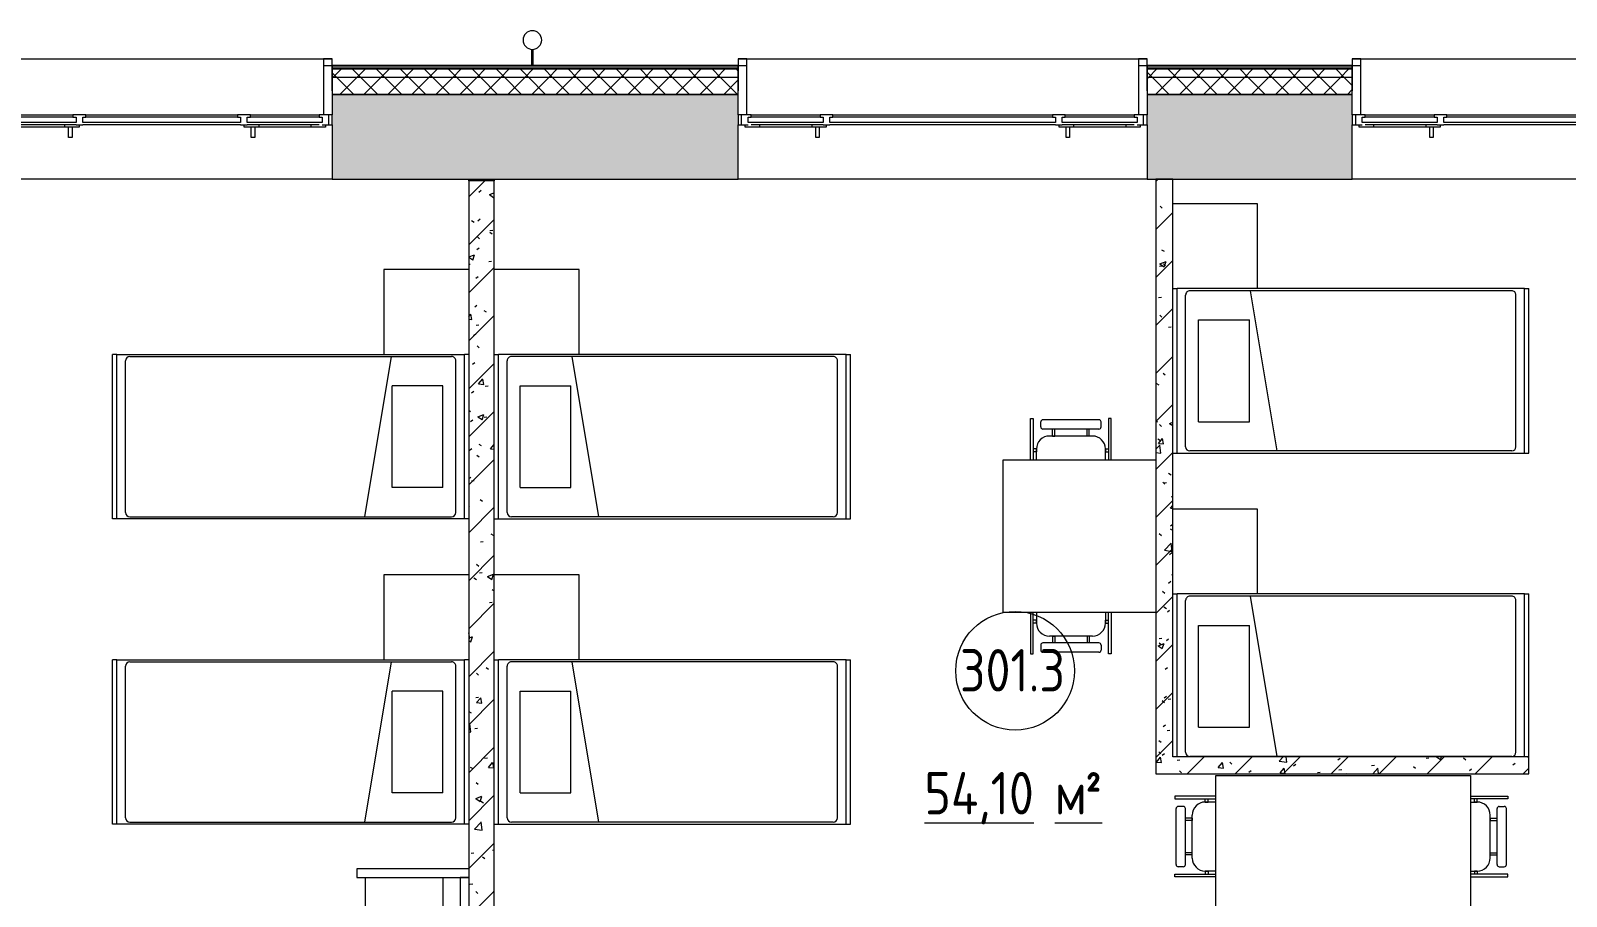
# Model space of a CAD drawing. Header units: millimetres. Extents: x -515342 to 330399, y -224905 to 507333.
# Drawn here: x -338022 to -328969, y 269448 to 274550 of the extents above; entities that cross this region are included whole.
import ezdxf

# ---------------------------------------------------------------- set-up
doc = ezdxf.new("R2010")
doc.units = ezdxf.units.MM
doc.layers.get('0').update_dxf_attribs({"lineweight": 0})
for name, color, linetype, lineweight in [('_ Окна', 7, 'Continuous', 0), ('Витраж', 7, 'Continuous', 0), ('Марки помещений', 7, 'Continuous', 0), ('Мебель', 7, 'Continuous', 0), ('Обобщенные модели', 7, 'Continuous', 0), ('Окна', 7, 'Continuous', 0), ('Перекрытие', 7, 'Continuous', 0), ('Стены внутренние', 7, 'Continuous', 0), ('Стены наружные', 7, 'Continuous', 0), ('Стены несущие', 7, 'Continuous', 0), ('Стены отделка', 7, 'Continuous', 0), ('Стены перегородки', 7, 'Continuous', 0), ('Стены штриховка', 7, 'Continuous', 0)]:
    doc.layers.add(name, color=color, linetype=linetype, lineweight=lineweight)
doc.styles.add('GOST Common_1', font='', dxfattribs={"width": 0.9, "height": 250})
doc.styles.add('GOST Common_2', font='', dxfattribs={"width": 0.9, "height": 250})
doc.styles.get('GOST Common_1').set_extended_font_data('GOST Common')
doc.styles.get('GOST Common_2').set_extended_font_data('GOST Common')
pattern_1 = [(45, (0, 0), (-70.71068, 70.71068), []), (135, (0, 0), (-70.71068, -70.71068), [])]
pattern_2 = [(45, (-375064.64, 258270.41), (-141.42136, 141.42136), [])]
pattern_3 = [(50, (-375064.64, 258270.4), (364.368, -31.8783), [38.1, -419.1]), (355, (-375064.64, 258270.4), (-70.4859, 382.1133), [30.48, -335.28]), (100.451, (-375034.27, 258267.76), (293.885, 350.2334), [32.38, -356.18]), (46.184, (-375064.64, 258372), (542.1585, -84.086), [57.15, -628.65]), (96.636, (-375019.46, 258365), (474.805, 494.8554), [48.57, -534.27]), (351.184, (-375064.64, 258372), (474.81, 494.85), [45.72, -502.92]), (21, (-375013.84, 258346.6), (303.2285, -204.5305), [38.1, -419.1]), (326, (-375013.84, 258346.6), (123.604, 368.376), [30.48, -335.28]), (71.451, (-374988.57, 258329.57), (426.834, 163.8427), [32.38, -356.18]), (37.5, (-375064.64, 258270.41), (6.17665, 169.11015), [16.764, -314.452, 16.764, -323.596, -336.55]), (37.5, (-375064.64, 258270.41), (6.17665, 169.11015), [-671.576, 16.764, -319.786]), (7.5, (-375064.64, 258270.41), (133.6389, 200.3615), [16.764, -177.292, 16.764, -306.832, -128.27]), (7.5, (-375064.64, 258270.41), (133.6389, 200.3615), [-517.652, 16.764, -111.506]), (327.5, (-375177.92, 258270.41), (271.1818, -11.45836), [16.764, -110.236, 16.764, -379.476, -525.78]), (327.5, (-375177.92, 258270.41), (271.1818, -11.45836), [-523.24, 16.764, -509.016]), (317.5, (-375228.72, 258270.41), (296.2585, 50.8528), [16.764, -148.336, 16.764, -246.38, -373.38]), (317.5, (-375228.72, 258270.41), (296.2585, 50.8528), [-428.244, 16.764, -356.616])]

# ---------------------------------------------------------------- blocks, each defined once
blk = doc.blocks.new('Окно_ПВХ_3Створки_1Фрамуга-верх - АР_Окно_ОП_1820_h_х2370_3ст2фр-в-9695517-О_АР_П_3__6_750_План 3 этажа')
at = {"layer": '_ Окна'}
for p, q in [((-1129, 130), (-1205, 130)), ((-1205, 130), (-1205, 70)), ((-1185, 70), (-1185, 130)), ((-1147, 84), (-1147, 116)), ((-1147, 116), (-1129, 116)), ((-1129, 116), (-1129, 130)), ((-723, 116), (-1129, 116)), ((-647, 130), (-723, 130)), ((-723, 130), (-723, 116)), ((-723, 116), (-705, 116)), ((-705, 116), (-705, 84)), ((-665, 84), (-665, 116)), ((-665, 116), (-647, 116)), ((-647, 116), (-647, 130)), ((647, 116), (-647, 116)), ((723, 130), (647, 130)), ((647, 130), (647, 116)), ((647, 116), (665, 116)), ((665, 116), (665, 84)), ((705, 84), (705, 116)), ((705, 116), (723, 116)), ((723, 116), (723, 130)), ((1129, 116), (723, 116)), ((1129, 130), (1129, 116)), ((1205, 130), (1129, 130)), ((1129, 116), (1147, 116)), ((1147, 116), (1147, 84)), ((1185, 70), (1185, 130)), ((1205, 70), (1205, 130)), ((-1205, 70), (-1147, 70)), ((-1165, 56), (-1165, 70)), ((-1080, 56), (-1165, 56)), ((-705, 84), (-1147, 84)), ((-1080, 70), (-1080, 56)), ((-772, 70), (-772, 56)), ((-687, 56), (-772, 56)), ((-705, 70), (-665, 70)), ((-687, 70), (-687, 56)), ((665, 84), (-665, 84)), ((665, 70), (705, 70)), ((687, 56), (687, 70)), ((772, 56), (687, 56)), ((1147, 84), (705, 84)), ((772, 70), (772, 56)), ((1080, 70), (1080, 56)), ((1165, 56), (1080, 56)), ((1147, 70), (1205, 70)), ((1165, 70), (1165, 56))]:
    blk.add_line(p, q, dxfattribs=at)
at = {"layer": 'Окна'}
for p, q in [((-1129, 130), (-723, 130)), ((-647, 130), (647, 130)), ((723, 130), (1129, 130)), ((-705, 70), (-1129, 70)), ((-772, 56), (-1080, 56)), ((-748.5, -4), (-748.5, 56)), ((-728.5, 56), (-728.5, -4)), ((665, 70), (-665, 70)), ((1129, 70), (705, 70)), ((728.5, -4), (728.5, 56)), ((748.5, 56), (748.5, -4)), ((1080, 56), (772, 56)), ((-728.5, -4), (-748.5, -4)), ((748.5, -4), (728.5, -4))]:
    blk.add_line(p, q, dxfattribs=at)
blk = doc.blocks.new('Окно_ПВХ_3Створки_1Фрамуга-верх - АР_Окно_ОП_1820_h_х1970_3ст2фр-в-9696728-О_АР_П_3__6_750_План 3 этажа')
at = {"layer": '_ Окна'}
for p, q in [((-929, 130), (-1005, 130)), ((-1005, 130), (-1005, 70)), ((-985, 70), (-985, 130)), ((-947, 84), (-947, 116)), ((-947, 116), (-929, 116)), ((-929, 116), (-929, 130)), ((-523, 116), (-929, 116)), ((-447, 130), (-523, 130)), ((-523, 130), (-523, 116)), ((-523, 116), (-505, 116)), ((-505, 116), (-505, 84)), ((-465, 84), (-465, 116)), ((-465, 116), (-447, 116)), ((-447, 116), (-447, 130)), ((447, 116), (-447, 116)), ((523, 130), (447, 130)), ((447, 130), (447, 116)), ((447, 116), (465, 116)), ((465, 116), (465, 84)), ((505, 84), (505, 116)), ((505, 116), (523, 116)), ((523, 116), (523, 130)), ((929, 116), (523, 116)), ((929, 130), (929, 116)), ((1005, 130), (929, 130)), ((929, 116), (947, 116)), ((947, 116), (947, 84)), ((985, 70), (985, 130)), ((1005, 70), (1005, 130)), ((-1005, 70), (-947, 70)), ((-965, 56), (-965, 70)), ((-880, 56), (-965, 56)), ((-505, 84), (-947, 84)), ((-880, 70), (-880, 56)), ((-572, 70), (-572, 56)), ((-487, 56), (-572, 56)), ((-505, 70), (-465, 70)), ((-487, 70), (-487, 56)), ((465, 84), (-465, 84)), ((465, 70), (505, 70)), ((487, 56), (487, 70)), ((572, 56), (487, 56)), ((947, 84), (505, 84)), ((572, 70), (572, 56)), ((880, 70), (880, 56)), ((965, 56), (880, 56)), ((947, 70), (1005, 70)), ((965, 70), (965, 56))]:
    blk.add_line(p, q, dxfattribs=at)
at = {"layer": 'Окна'}
for p, q in [((-929, 130), (-523, 130)), ((-447, 130), (447, 130)), ((523, 130), (929, 130)), ((-505, 70), (-929, 70)), ((-572, 56), (-880, 56)), ((-548.5, -4), (-548.5, 56)), ((-528.5, 56), (-528.5, -4)), ((465, 70), (-465, 70)), ((929, 70), (505, 70)), ((528.5, -4), (528.5, 56)), ((548.5, 56), (548.5, -4)), ((880, 56), (572, 56)), ((-528.5, -4), (-548.5, -4)), ((548.5, -4), (528.5, -4))]:
    blk.add_line(p, q, dxfattribs=at)
blk = doc.blocks.new('Прямоугольный импост - АР_Откос_Металлический_50х330 Белый Левый-9898761-О_АР_П_3__6_750_План 3 этажа')
at = {"layer": 'Витраж'}
blk.add_line((4449.2, 16115), (6359.2, 16115), dxfattribs=at)
blk = doc.blocks.new('Прямоугольный импост - АР_Откос_Металлический_50х330 Белый Левый-V24-О_АР_П_3__6_750_План 3 этажа')
at = {"layer": 'Витраж', "lineweight": 18}
for p, q in [((0, 40), (-50, 40)), ((-50, 40), (-50, -290)), ((-49, -290), (-49, 39)), ((-49, 39), (-1, 39)), ((-1, 39), (-1, -150)), ((0, -150), (0, 40)), ((-1, -150), (0, -150))]:
    blk.add_line(p, q, dxfattribs=at)
blk = doc.blocks.new('Прямоугольный импост - АР_Откос_Металлический_50х330 Белый Левый-9898762-О_АР_П_3__6_750_План 3 этажа')
at = {"layer": 'Витраж'}
blk.add_line((41263.8, 16115), (43573.8, 16115), dxfattribs=at)
blk = doc.blocks.new('Прямоугольный импост - АР_Откос_Металлический_50х330 Белый Правый-V23-О_АР_П_3__6_750_План 3 этажа')
at = {"layer": 'Витраж', "lineweight": 18}
for p, q in [((-50, -290), (-50, 40)), ((-50, 40), (0, 40)), ((-1, 39), (-49, 39)), ((-49, 39), (-49, -290)), ((-1, -150), (-1, 39)), ((0, 40), (0, -150)), ((0, -150), (-1, -150))]:
    blk.add_line(p, q, dxfattribs=at)
blk = doc.blocks.new('Прямоугольный импост - АР_Откос_Металлический_50х330 Коричневый Левый-9899775-О_АР_П_3__6_750_План 3 этажа')
at = {"layer": 'Витраж'}
blk.add_line((44883.8, 16115), (47193.8, 16115), dxfattribs=at)
blk = doc.blocks.new('Прямоугольный импост - АР_Откос_Металлический_50х330 Коричневый Правый-9899919-О_АР_П_3__6_750_План 3 этажа')
at = {"layer": 'Витраж', "lineweight": 18}
for p, q in [((-50, -290), (-50, 40)), ((-50, 40), (0, 40)), ((-1, 39), (-49, 39)), ((-49, 39), (-49, -290)), ((-1, -150), (-1, 39)), ((0, 40), (0, -150)), ((0, -150), (-1, -150))]:
    blk.add_line(p, q, dxfattribs=at)
blk = doc.blocks.new('Влж_Водосточная труба_Хомут - Хомут-9753428-О_АР_П_3__6_750_План 3 этажа')
at = {"layer": 'Обобщенные модели'}
for p, q in [((61040, 2304.9), (61040, 2209.7)), ((61040, 2304.9), (61050, 2304.9)), ((61050, 2209.7), (61050, 2304.9))]:
    blk.add_line(p, q, dxfattribs=at)
for start, end in [(0, 180), (180, 360)]:
    blk.add_arc((61045, 2154.9), 55, start, end, dxfattribs=at)
blk.add_open_spline([(61050, 2209.7), (61050, 2209.7), (61049.9, 2209.7), (61049.7, 2209.7), (61049.3, 2209.8), (61048.9, 2209.8), (61048.2, 2209.8), (61047.5, 2209.9), (61046.7, 2209.9), (61045.8, 2209.9), (61045, 2209.9), (61044.2, 2209.9), (61043.5, 2209.9), (61042.7, 2209.9), (61041.8, 2209.8), (61041, 2209.8), (61040.2, 2209.7), (61040, 2209.7), (61040, 2209.7)], degree=3, knots=[0, 0, 0, 0, 0.055556, 0.111111, 0.166667, 0.222222, 0.277778, 0.333333, 0.388889, 0.444444, 0.513889, 0.548611, 0.583333, 0.652778, 0.722222, 0.791667, 0.861111, 1, 1, 1, 1], dxfattribs=at)
blk = doc.blocks.new('СД_Люблино_Фасады_rvt-1-О_АР_П_3__6_750_План 3 этажа')
at = {"layer": 'Стены внутренние'}
h = blk.add_hatch(dxfattribs=at)
h.set_pattern_fill('FP_1', color=256, style=0, pattern_type=2)
h.set_pattern_definition([(45, (0, 0), (-224.5064, 224.5064), []), (45, (224.5, 0), (-224.5064, 224.5064), [396.875, -79.375, 3.353, -76.022])])
h.paths.add_polyline_path([(101935, 15405), (101935, 15905), (97278.9, 15905), (97278.9, 15405), (101724.8, 15405)])
h.paths.add_polyline_path([(95268.9, 15405), (95268.9, 15905), (93672.7, 15905), (93672.7, 15405), (95083.1, 15405)])
h.paths.add_polyline_path([(91662.7, 15405), (91662.7, 15905), (90062.5, 15905), (90062.5, 15405), (91506.8, 15405)])
h.paths.add_polyline_path([(88052.5, 15405), (88052.5, 15905), (86472.6, 15905), (86472.6, 15405), (87930.5, 15405)])
h.paths.add_polyline_path([(84354.2, 15405), (84462.6, 15405), (84462.6, 15905), (82935.3, 15905), (82935.3, 15405), (83332.4, 15405)])
h.paths.add_polyline_path([(80925.3, 15405), (80925.3, 15905), (79340.3, 15905), (79340.3, 15405), (80777.9, 15405)])
h.paths.add_polyline_path([(77330.3, 15405), (77330.3, 15905), (75739.7, 15905), (75739.7, 15405), (77201.6, 15405)])
h.paths.add_polyline_path([(73625.3, 15405), (73729.7, 15405), (73729.7, 15905), (72144.8, 15905), (72144.8, 15405), (73114.5, 15405)])
h.paths.add_polyline_path([(70049.1, 15405), (70134.8, 15405), (70134.8, 15905), (68493.6, 15905), (68493.6, 15405), (69027.3, 15405)])
h.paths.add_polyline_path([(66472.8, 15405), (66483.6, 15405), (66483.6, 15905), (64878.6, 15905), (64878.6, 15405), (65961.9, 15405)])
h.paths.add_polyline_path([(62868.6, 15405), (62868.6, 15905), (60500.1, 15905), (60500.1, 15405), (62465.1, 15405)])
h.paths.add_polyline_path([(58090.1, 15405), (58090.1, 15905), (56894.2, 15905), (56894.2, 15405), (57787.5, 15405)])
h.paths.add_polyline_path([(54484.2, 15405), (54484.2, 15905), (51825.9, 15905), (51825.9, 15405), (54211.2, 15405)])
h.paths.add_polyline_path([(49815.9, 15405), (49815.9, 15905), (47243.8, 15905), (47243.8, 15405), (49613.1, 15405)])
h.paths.add_polyline_path([(44833.8, 15405), (44833.8, 15905), (43623.8, 15905), (43623.8, 15405), (44504.1, 15405)])
h.paths.add_polyline_path([(41213.8, 15405), (41213.8, 15905), (38819.5, 15905), (38819.5, 15405), (40927.8, 15405)])
h.paths.add_polyline_path([(36809.5, 15405), (36809.5, 15905), (35219.5, 15905), (35219.5, 15405), (36329.8, 15405)])
h.paths.add_polyline_path([(33209.5, 15405), (33209.5, 15905), (31619.5, 15905), (31619.5, 15405), (32806, 15405)])
h.paths.add_polyline_path([(29609.5, 15405), (29609.5, 15905), (28023.1, 15905), (28023.1, 15405), (29177.2, 15405)])
h.paths.add_polyline_path([(26013.1, 15405), (26013.1, 15905), (24425.8, 15905), (24425.8, 15405), (25600.9, 15405)])
h.paths.add_polyline_path([(22415.8, 15405), (22415.8, 15905), (20810.9, 15905), (20810.9, 15405), (22280.1, 15405)])
h.paths.add_polyline_path([(18800.9, 15405), (18800.9, 15905), (17210.3, 15905), (17210.3, 15405), (18448.3, 15405)])
h.paths.add_polyline_path([(15200.3, 15405), (15200.3, 15905), (13615.3, 15905), (13615.3, 15405), (14872, 15405)])
h.paths.add_polyline_path([(11605.3, 15405), (11605.3, 15905), (10024.1, 15905), (10024.1, 15405), (11295.7, 15405)])
h.paths.add_polyline_path([(8014.1, 15405), (8014.1, 15905), (6409.2, 15905), (6409.2, 15405), (7719.5, 15405)])
h.paths.add_polyline_path([(4399.2, 15405), (4399.2, 15905), (-305, 15905), (-305, 15405), (4143.2, 15405)])
at = {"layer": 'Стены наружные'}
h = blk.add_hatch(dxfattribs=at)
h.set_pattern_fill('FP_5', color=256, style=0, pattern_type=2)
h.set_pattern_definition(pattern_1)
h.paths.add_polyline_path([(102035, 16005), (102085, 16005), (102085, 16055), (97278.9, 16055), (97278.9, 16005), (101724.8, 16005)])
h.paths.add_polyline_path([(95268.9, 16005), (95268.9, 16055), (93672.7, 16055), (93672.7, 16005)])
h.paths.add_polyline_path([(91662.7, 16005), (91662.7, 16055), (90062.5, 16055), (90062.5, 16005), (91506.8, 16005)])
h.paths.add_polyline_path([(88052.5, 16005), (88052.5, 16055), (86472.6, 16055), (86472.6, 16005), (87419.6, 16005)])
h.paths.add_polyline_path([(84354.2, 16005), (84462.6, 16005), (84462.6, 16055), (82935.3, 16055), (82935.3, 16005), (83843.3, 16005)])
h.paths.add_polyline_path([(80925.3, 16005), (80925.3, 16055), (79340.3, 16055), (79340.3, 16005)])
h.paths.add_polyline_path([(77330.3, 16005), (77330.3, 16055), (75739.7, 16055), (75739.7, 16005)])
h.paths.add_polyline_path([(73729.7, 16005), (73729.7, 16055), (72144.8, 16055), (72144.8, 16005)])
h.paths.add_polyline_path([(70134.8, 16005), (70134.8, 16055), (68493.6, 16055), (68493.6, 16005)])
h.paths.add_polyline_path([(66483.6, 16005), (66483.6, 16055), (64878.6, 16055), (64878.6, 16005), (64940.1, 16005)])
h.paths.add_polyline_path([(62868.6, 16005), (62868.6, 16055), (60500.1, 16055), (60500.1, 16005), (61874.7, 16005)])
h.paths.add_polyline_path([(58090.1, 16005), (58090.1, 16055), (56894.2, 16055), (56894.2, 16005)])
h.paths.add_polyline_path([(54484.2, 16005), (54484.2, 16055), (51825.9, 16055), (51825.9, 16005)])
h.paths.add_polyline_path([(49815.9, 16005), (49815.9, 16055), (47243.8, 16055), (47243.8, 16005)])
h.paths.add_polyline_path([(43623.8, 16005), (44833.8, 16005), (44833.8, 16055), (43623.8, 16055)])
h.paths.add_polyline_path([(41213.8, 16005), (41213.8, 16055), (38819.5, 16055), (38819.5, 16005), (40417, 16005)])
h.paths.add_polyline_path([(36809.5, 16005), (36809.5, 16055), (35219.5, 16055), (35219.5, 16005)])
h.paths.add_polyline_path([(33209.5, 16005), (33209.5, 16055), (31619.5, 16055), (31619.5, 16005)])
h.paths.add_polyline_path([(29609.5, 16005), (29609.5, 16055), (28023.1, 16055), (28023.1, 16005)])
h.paths.add_polyline_path([(26013.1, 16005), (26013.1, 16055), (24425.8, 16055), (24425.8, 16005)])
h.paths.add_polyline_path([(22415.8, 16005), (22415.8, 16055), (20810.9, 16055), (20810.9, 16005), (22024.6, 16005)])
h.paths.add_polyline_path([(18800.9, 16005), (18800.9, 16055), (17210.3, 16055), (17210.3, 16005), (18448.3, 16005)])
h.paths.add_polyline_path([(15200.3, 16005), (15200.3, 16055), (13615.3, 16055), (13615.3, 16005), (13850.2, 16005)])
h.paths.add_polyline_path([(11605.3, 16005), (11605.3, 16055), (10024.1, 16055), (10024.1, 16005)])
h.paths.add_polyline_path([(8014.1, 16005), (8014.1, 16055), (6409.2, 16055), (6409.2, 16005), (7719.5, 16005)])
h.paths.add_polyline_path([(4399.2, 16005), (4399.2, 16055), (-405, 16055), (-405, 16005), (1588.7, 16005)])
h = blk.add_hatch(dxfattribs=at)
h.set_pattern_fill('FP_5', color=256, style=0, pattern_type=2)
h.set_pattern_definition(pattern_1)
h.paths.add_polyline_path([(101935, 15905), (102035, 15905), (102035, 16005), (97278.9, 16005), (97278.9, 15905), (101724.8, 15905)])
h.paths.add_polyline_path([(95083.1, 15905), (95268.9, 15905), (95268.9, 16005), (93672.7, 16005), (93672.7, 15905), (94572.2, 15905)])
h.paths.add_polyline_path([(91662.7, 15905), (91662.7, 16005), (90062.5, 16005), (90062.5, 15905), (91506.8, 15905)])
h.paths.add_polyline_path([(87930.5, 15905), (88052.5, 15905), (88052.5, 16005), (86472.6, 16005), (86472.6, 15905), (87419.6, 15905)])
h.paths.add_polyline_path([(84462.6, 15905), (84462.6, 16005), (82935.3, 16005), (82935.3, 15905), (84354.2, 15905)])
h.paths.add_polyline_path([(80925.3, 15905), (80925.3, 16005), (79340.3, 16005), (79340.3, 15905), (80777.9, 15905)])
h.paths.add_polyline_path([(77201.6, 15905), (77330.3, 15905), (77330.3, 16005), (75739.7, 16005), (75739.7, 15905), (76179.8, 15905)])
h.paths.add_polyline_path([(73729.7, 15905), (73729.7, 16005), (72144.8, 16005), (72144.8, 15905), (73625.3, 15905)])
h.paths.add_polyline_path([(70049.1, 15905), (70134.8, 15905), (70134.8, 16005), (68493.6, 16005), (68493.6, 15905), (69027.3, 15905)])
h.paths.add_polyline_path([(66472.8, 15905), (66483.6, 15905), (66483.6, 16005), (64878.6, 16005), (64878.6, 15905), (65961.9, 15905)])
h.paths.add_polyline_path([(62868.6, 15905), (62868.6, 16005), (60500.1, 16005), (60500.1, 15905), (61874.7, 15905)])
h.paths.add_polyline_path([(58090.1, 15905), (58090.1, 16005), (56894.2, 16005), (56894.2, 15905), (58042.9, 15905)])
h.paths.add_polyline_path([(54484.2, 15905), (54484.2, 16005), (51825.9, 16005), (51825.9, 15905), (54211.2, 15905)])
h.paths.add_polyline_path([(49815.9, 15905), (49815.9, 16005), (47243.8, 16005), (47243.8, 15905), (49613.1, 15905)])
h.paths.add_polyline_path([(44833.8, 15905), (44833.8, 16005), (43623.8, 16005), (43623.8, 15905), (44504.1, 15905)])
h.paths.add_polyline_path([(41213.8, 15905), (41213.8, 16005), (38819.5, 16005), (38819.5, 15905), (40927.8, 15905)])
h.paths.add_polyline_path([(36809.5, 15905), (36809.5, 16005), (35219.5, 16005), (35219.5, 15905), (36329.8, 15905)])
h.paths.add_polyline_path([(33209.5, 15905), (33209.5, 16005), (31619.5, 16005), (31619.5, 15905), (32242.6, 15905)])
h.paths.add_polyline_path([(29609.5, 15905), (29609.5, 16005), (28023.1, 16005), (28023.1, 15905), (29177.2, 15905)])
h.paths.add_polyline_path([(26013.1, 15905), (26013.1, 16005), (24425.8, 16005), (24425.8, 15905), (25600.9, 15905)])
h.paths.add_polyline_path([(22415.8, 15905), (22415.8, 16005), (20810.9, 16005), (20810.9, 15905), (22024.6, 15905)])
h.paths.add_polyline_path([(18703.8, 15905), (18800.9, 15905), (18800.9, 16005), (17210.3, 16005), (17210.3, 15905), (18448.3, 15905)])
h.paths.add_polyline_path([(15127.5, 15905), (15200.3, 15905), (15200.3, 16005), (13615.3, 16005), (13615.3, 15905), (14872, 15905)])
h.paths.add_polyline_path([(11605.3, 15905), (11605.3, 16005), (10024.1, 16005), (10024.1, 15905), (11551.2, 15905)])
h.paths.add_polyline_path([(8014.1, 15905), (8014.1, 16005), (6409.2, 16005), (6409.2, 15905), (7719.5, 15905)])
h.paths.add_polyline_path([(4399.2, 15905), (4399.2, 16005), (-305, 16005), (-305, 15905), (4143.2, 15905)])
at = {"layer": 'Стены внутренние'}
for p, q in [((38770.3, 16075), (38818.7, 16075)), ((41214.6, 16075), (41262.9, 16075)), ((43574.7, 16075), (43623, 16075)), ((44834.6, 16075), (44882.9, 16075)), ((38819.5, 15405), (36809.5, 15405)), ((43623.8, 15405), (41213.8, 15405)), ((47243.8, 15405), (44833.8, 15405))]:
    blk.add_line(p, q, dxfattribs=at)
at = {"layer": 'Стены несущие'}
for p, q in [((38819.5, 15905), (38819.5, 15785)), ((41213.8, 15905), (38819.5, 15905)), ((38819.5, 15905), (41213.8, 15905)), ((41213.8, 15785), (41213.8, 15905)), ((43623.8, 15905), (43623.8, 15785)), ((44833.8, 15905), (43623.8, 15905)), ((43623.8, 15905), (44833.8, 15905)), ((44833.8, 15785), (44833.8, 15905)), ((38819.5, 15725), (38819.5, 15405)), ((41213.8, 15405), (41213.8, 15725)), ((43623.8, 15725), (43623.8, 15405)), ((44833.8, 15405), (44833.8, 15725)), ((38819.5, 15405), (41213.8, 15405)), ((43623.8, 15405), (44833.8, 15405))]:
    blk.add_line(p, q, dxfattribs=at)
at = {"layer": 'Стены отделка', "lineweight": 9}
for p, q in [((39995.2, 16075), (38819.5, 16075)), ((38819.5, 16075), (38819.5, 16065)), ((38819.5, 16065), (38819.5, 16055)), ((38819.5, 16055), (38819.5, 16005)), ((41213.8, 16075), (40004.8, 16075)), ((41213.8, 16065), (41213.8, 16075)), ((41213.8, 16055), (41213.8, 16065)), ((41213.8, 16005), (41213.8, 16055)), ((44833.8, 16075), (43623.8, 16075)), ((43623.8, 16075), (43623.8, 16065)), ((43623.8, 16065), (43623.8, 16055)), ((43623.8, 16055), (43623.8, 16005)), ((44833.8, 16065), (44833.8, 16075)), ((44833.8, 16055), (44833.8, 16065)), ((44833.8, 16005), (44833.8, 16055)), ((38819.5, 16005), (38819.5, 15905)), ((41213.8, 15905), (41213.8, 16005)), ((43623.8, 16005), (43623.8, 15905)), ((44833.8, 15905), (44833.8, 16005))]:
    blk.add_line(p, q, dxfattribs=at)
at = {"layer": 'Стены штриховка'}
for p, q in [((41213.8, 16065), (38819.5, 16065)), ((41213.8, 16055), (38819.5, 16055)), ((38819.5, 16055), (41213.8, 16055)), ((44833.8, 16065), (43623.8, 16065)), ((44833.8, 16055), (43623.8, 16055)), ((43623.8, 16055), (44833.8, 16055)), ((41213.8, 16005), (38819.5, 16005)), ((44833.8, 16005), (43623.8, 16005))]:
    blk.add_line(p, q, dxfattribs=at)
at = {"layer": 'Витраж', "lineweight": 9}
for name, p in [('Прямоугольный импост - АР_Откос_Металлический_50х330 Белый Левый-9898761-О_АР_П_3__6_750_План 3 этажа', (32410.3, 0)), ('Прямоугольный импост - АР_Откос_Металлический_50х330 Белый Левый-V24-О_АР_П_3__6_750_План 3 этажа', (38819.5, 16075)), ('Прямоугольный импост - АР_Откос_Металлический_50х330 Белый Левый-9898762-О_АР_П_3__6_750_План 3 этажа', (0, 0)), ('Прямоугольный импост - АР_Откос_Металлический_50х330 Белый Левый-V24-О_АР_П_3__6_750_План 3 этажа', (43623.8, 16075)), ('Прямоугольный импост - АР_Откос_Металлический_50х330 Коричневый Левый-9899775-О_АР_П_3__6_750_План 3 этажа', (0, 0))]:
    blk.add_blockref(name, p, dxfattribs=at)
at = {"layer": 'Витраж', "lineweight": 9, "extrusion": (0, 0, -1)}
for name, p in [('Прямоугольный импост - АР_Откос_Металлический_50х330 Белый Правый-V23-О_АР_П_3__6_750_План 3 этажа', (-41213.8, 16075)), ('Прямоугольный импост - АР_Откос_Металлический_50х330 Коричневый Правый-9899919-О_АР_П_3__6_750_План 3 этажа', (-44833.8, 16075))]:
    blk.add_blockref(name, p, dxfattribs=at)
at = {"layer": 'Обобщенные модели', "lineweight": 9, "rotation": 180}
blk.add_blockref('Влж_Водосточная труба_Хомут - Хомут-9753428-О_АР_П_3__6_750_План 3 этажа', (101045, 18379.9), dxfattribs=at)
at = {"layer": 'Окна', "lineweight": 9}
for name, p in [('Окно_ПВХ_3Створки_1Фрамуга-верх - АР_Окно_ОП_1820_h_х1970_3ст2фр-в-9696728-О_АР_П_3__6_750_План 3 этажа', (37814.5, 15655)), ('Окно_ПВХ_3Створки_1Фрамуга-верх - АР_Окно_ОП_1820_h_х2370_3ст2фр-в-9695517-О_АР_П_3__6_750_План 3 этажа', (42418.8, 15655)), ('Окно_ПВХ_3Створки_1Фрамуга-верх - АР_Окно_ОП_1820_h_х2370_3ст2фр-в-9695517-О_АР_П_3__6_750_План 3 этажа', (46038.8, 15655))]:
    blk.add_blockref(name, p, dxfattribs=at)
blk = doc.blocks.new('Кровать-Больница - 0970 x 2100 мм-V46-О_АР_П_3__6_750_План 3 этажа')
at = {"layer": 'Мебель'}
for p, q in [((-76.5, 1441), (893.5, 1441)), ((-76.5, 1415.6), (-76.5, 1441)), ((-76.5, -633.6), (-76.5, 1415.6)), ((-76.5, 1415.6), (893.5, 1415.6)), ((-38.4, 1364.8), (855.4, 1364.8)), ((893.5, 1415.6), (893.5, 1441)), ((893.5, 1415.6), (893.5, -633.6)), ((-63.8, 1339.4), (-63.8, -557.4)), ((880.8, 1339.4), (880.8, -557.4)), ((880.8, -201.8), (-63.8, -45.1)), ((108.5, -206.6), (708.5, -206.6)), ((108.5, -506.6), (108.5, -206.6)), ((708.5, -506.6), (708.5, -206.6)), ((108.5, -506.6), (708.5, -506.6)), ((-76.5, -633.6), (893.5, -633.6)), ((-76.5, -659), (-76.5, -633.6)), ((-38.4, -582.8), (855.4, -582.8)), ((893.5, -659), (893.5, -633.6))]:
    blk.add_line(p, q, dxfattribs=at)
for centre, start, end in [((-38.4, 1339.4), 90, 180), ((855.4, 1339.4), 0, 90), ((-38.4, -557.4), 180, 270), ((855.4, -557.4), 270, 0)]:
    blk.add_arc(centre, 25.4, start, end, dxfattribs=at)
blk = doc.blocks.new('Прикроватная тумба - Прикроватная тумба-V47-О_АР_П_3__6_750_План 3 этажа')
at = {"layer": 'Мебель'}
for p, q in [((500, 500), (0, 500)), ((0, 500), (0, 0))]:
    blk.add_line(p, q, dxfattribs=at)
blk = doc.blocks.new('Диван - 1600 мм-V65-О_АР_П_3__6_750_План 3 этажа')
at = {"layer": 'Мебель'}
for p, q in [((-729.6, 184), (-729.6, -476.4)), ((-678.8, 184), (-729.6, 184)), ((-678.8, -476.4), (-678.8, 184)), ((819.6, 184), (819.6, -476.4)), ((870.4, 184), (819.6, 184)), ((870.4, -476.4), (870.4, 184)), ((-678.8, 132), (819.6, 132)), ((819.6, -324), (-678.8, -324)), ((819.6, -425.6), (-678.8, -425.6)), ((-678.8, -425.6), (-678.8, -476.4)), ((819.6, -476.4), (819.6, -425.6))]:
    blk.add_line(p, q, dxfattribs=at)
blk = doc.blocks.new('Кровать-Больница - 0970 x 2100 мм-V62-О_АР_П_3__6_750_План 3 этажа')
at = {"layer": 'Мебель'}
for p, q in [((-76.5, 659), (-76.5, 633.6)), ((893.5, 659), (893.5, 633.6)), ((-76.5, 633.6), (-76.5, -1415.6)), ((-76.5, 633.6), (893.5, 633.6)), ((-63.8, -1339.4), (-63.8, 557.4)), ((-38.4, 582.8), (855.4, 582.8)), ((880.8, -1339.4), (880.8, 557.4)), ((893.5, -1415.6), (893.5, 633.6)), ((108.5, 506.6), (108.5, 206.6)), ((108.5, 506.6), (708.5, 506.6)), ((708.5, 506.6), (708.5, 206.6)), ((880.8, 201.8), (-63.8, 45.1)), ((108.5, 206.6), (708.5, 206.6)), ((-76.5, -1415.6), (-76.5, -1441)), ((-76.5, -1415.6), (893.5, -1415.6)), ((-76.5, -1441), (893.5, -1441)), ((-38.4, -1364.8), (855.4, -1364.8)), ((893.5, -1415.6), (893.5, -1441))]:
    blk.add_line(p, q, dxfattribs=at)
for centre, start, end in [((-38.4, 557.4), 90, 180), ((855.4, 557.4), 360, 90), ((-38.4, -1339.4), 180, 270), ((855.4, -1339.4), 270, 0)]:
    blk.add_arc(centre, 25.4, start, end, dxfattribs=at)
blk = doc.blocks.new('Прикроватная тумба - Прикроватная тумба-V63-О_АР_П_3__6_750_План 3 этажа')
at = {"layer": 'Мебель'}
for p, q in [((0, 0), (0, -500)), ((0, -500), (500, -500))]:
    blk.add_line(p, q, dxfattribs=at)
blk = doc.blocks.new('Стул-Штабель - Стул-Штабель-8767036-О_АР_П_3__6_750_План 3 этажа')
at = {"layer": 'Мебель'}
for p, q in [((-416.6, -108.9), (-416.6, 134.5)), ((-416.6, 134.5), (-401.3, 134.5)), ((-401.3, 134.5), (-401.3, -108.9)), ((-356.8, 84.1), (-356.8, 113.6)), ((-344.1, 126.3), (-13.9, 126.3)), ((-1.2, 84.1), (-1.2, 113.6)), ((43.2, 134.5), (43.2, -108.9)), ((58.6, 134.5), (43.2, 134.5)), ((58.6, -108.9), (58.6, 134.5)), ((-344.1, 71.4), (-13.9, 71.4)), ((-306, 30.8), (-52, 30.8)), ((-286.9, 30.8), (-286.9, 71.4)), ((-286.9, 30.8), (-274.2, 30.8)), ((-274.2, 30.8), (-274.2, 71.4)), ((-83.8, 30.8), (-83.8, 71.4)), ((-71.1, 30.8), (-83.8, 30.8)), ((-71.1, 30.8), (-71.1, 71.4)), ((-401.3, -45.4), (-401.3, -62.4)), ((-382.2, -45.4), (-401.3, -45.4)), ((-382.2, -62.4), (-401.3, -62.4)), ((-382.2, -45.4), (-382.2, -62.4)), ((-382.2, -108.9), (-382.2, -45.4)), ((24.2, -45.4), (24.2, -62.4)), ((24.2, -45.4), (43.2, -45.4)), ((24.2, -108.9), (24.2, -45.4)), ((24.2, -62.4), (43.2, -62.4)), ((43.2, -45.4), (43.2, -62.4))]:
    blk.add_line(p, q, dxfattribs=at)
for centre, radius, start, end in [((-344.1, 113.6), 12.7, 90, 180), ((-13.9, 113.6), 12.7, 360, 90), ((-306, -45.4), 76.2, 90, 180), ((-344.1, 84.1), 12.7, 180, 270), ((-52, -45.4), 76.2, 360, 90), ((-13.9, 84.1), 12.7, 270, 0)]:
    blk.add_arc(centre, radius, start, end, dxfattribs=at)
blk = doc.blocks.new('Стол-Прямоугольный - 1500х900 мм-V70-О_АР_П_3__6_750_План 3 этажа')
at = {"layer": 'Мебель'}
for p, q in [((-750, 450), (750, 450)), ((-750, -450), (-750, 450)), ((750, 450), (750, -450)), ((750, -450), (-750, -450))]:
    blk.add_line(p, q, dxfattribs=at)
blk = doc.blocks.new('Стул-Штабель - Стул-Штабель-V38-О_АР_П_3__6_750_План 3 этажа')
at = {"layer": 'Мебель'}
for p, q in [((-416.6, 85.9), (-416.6, -134.5)), ((-401.3, -134.5), (-401.3, 85.9)), ((-401.3, 45.4), (-401.3, 62.4)), ((-382.2, 62.4), (-401.3, 62.4)), ((-382.2, 45.4), (-401.3, 45.4)), ((-382.2, 85.9), (-382.2, 45.4)), ((-382.2, 45.4), (-382.2, 62.4)), ((24.2, 85.9), (24.2, 45.4)), ((24.2, 62.4), (43.2, 62.4)), ((24.2, 45.4), (24.2, 62.4)), ((24.2, 45.4), (43.2, 45.4)), ((43.2, -134.5), (43.2, 85.9)), ((43.2, 45.4), (43.2, 62.4)), ((58.6, 85.9), (58.6, -134.5)), ((-356.8, -84.1), (-356.8, -113.6)), ((-344.1, -71.4), (-13.9, -71.4)), ((-306, -30.8), (-52, -30.8)), ((-286.9, -30.8), (-286.9, -71.4)), ((-286.9, -30.8), (-274.2, -30.8)), ((-274.2, -30.8), (-274.2, -71.4)), ((-83.8, -30.8), (-83.8, -71.4)), ((-71.1, -30.8), (-83.8, -30.8)), ((-71.1, -30.8), (-71.1, -71.4)), ((-1.2, -84.1), (-1.2, -113.6)), ((-416.6, -134.5), (-401.3, -134.5)), ((-344.1, -126.3), (-13.9, -126.3)), ((58.6, -134.5), (43.2, -134.5))]:
    blk.add_line(p, q, dxfattribs=at)
for centre, radius, start, end in [((-306, 45.4), 76.2, 180, 270), ((-52, 45.4), 76.2, 270, 0), ((-344.1, -84.1), 12.7, 90, 180), ((-13.9, -84.1), 12.7, 360, 90), ((-344.1, -113.6), 12.7, 180, 270), ((-13.9, -113.6), 12.7, 270, 0)]:
    blk.add_arc(centre, radius, start, end, dxfattribs=at)
blk = doc.blocks.new('Кровать-Больница - 0970 x 2100 мм-V72-О_АР_П_3__6_750_План 3 этажа')
at = {"layer": 'Мебель'}
for p, q in [((893.5, 659), (893.5, 633.6)), ((-66.5, 633.6), (893.5, 633.6)), ((-63.8, -1339.4), (-63.8, 557.4)), ((-38.4, 582.8), (855.4, 582.8)), ((880.8, -1339.4), (880.8, 557.4)), ((893.5, -1415.6), (893.5, 633.6)), ((108.5, 506.6), (108.5, 206.6)), ((108.5, 506.6), (708.5, 506.6)), ((708.5, 506.6), (708.5, 206.6)), ((880.8, 201.8), (-63.8, 45.1)), ((108.5, 206.6), (708.5, 206.6)), ((-66.5, -1415.6), (893.5, -1415.6)), ((-66.5, -1441), (893.5, -1441)), ((-38.4, -1364.8), (855.4, -1364.8)), ((893.5, -1415.6), (893.5, -1441))]:
    blk.add_line(p, q, dxfattribs=at)
for centre, start, end in [((-38.4, 557.4), 90, 180), ((855.4, 557.4), 360, 90), ((-38.4, -1339.4), 180, 270), ((855.4, -1339.4), 270, 0)]:
    blk.add_arc(centre, 25.4, start, end, dxfattribs=at)
blk = doc.blocks.new('Стол-Прямоугольный - 900х900 мм-V73-О_АР_П_3__6_750_План 3 этажа')
at = {"layer": 'Мебель'}
for p, q in [((-450, 450), (450, 450)), ((450, 450), (450, -450)), ((450, -450), (-450, -450))]:
    blk.add_line(p, q, dxfattribs=at)
blk = doc.blocks.new('Стул-Штабель - Стул-Штабель-8766705-О_АР_П_3__6_750_План 3 этажа')
at = {"layer": 'Мебель'}
for p, q in [((-416.6, 108.9), (-416.6, -134.5)), ((-401.3, -134.5), (-401.3, 108.9)), ((-382.2, 108.9), (-382.2, 45.4)), ((24.2, 108.9), (24.2, 45.4)), ((43.2, -134.5), (43.2, 108.9)), ((58.6, 108.9), (58.6, -134.5)), ((-401.3, 45.4), (-401.3, 62.4)), ((-382.2, 62.4), (-401.3, 62.4)), ((-382.2, 45.4), (-401.3, 45.4)), ((-382.2, 45.4), (-382.2, 62.4)), ((24.2, 62.4), (43.2, 62.4)), ((24.2, 45.4), (24.2, 62.4)), ((24.2, 45.4), (43.2, 45.4)), ((43.2, 45.4), (43.2, 62.4)), ((-356.8, -84.1), (-356.8, -113.6)), ((-344.1, -71.4), (-13.9, -71.4)), ((-306, -30.8), (-52, -30.8)), ((-286.9, -30.8), (-286.9, -71.4)), ((-286.9, -30.8), (-274.2, -30.8)), ((-274.2, -30.8), (-274.2, -71.4)), ((-83.8, -30.8), (-83.8, -71.4)), ((-71.1, -30.8), (-83.8, -30.8)), ((-71.1, -30.8), (-71.1, -71.4)), ((-1.2, -84.1), (-1.2, -113.6)), ((-416.6, -134.5), (-401.3, -134.5)), ((-344.1, -126.3), (-13.9, -126.3)), ((58.6, -134.5), (43.2, -134.5))]:
    blk.add_line(p, q, dxfattribs=at)
for centre, radius, start, end in [((-306, 45.4), 76.2, 180, 270), ((-52, 45.4), 76.2, 270, 0), ((-344.1, -84.1), 12.7, 90, 180), ((-13.9, -84.1), 12.7, 360, 90), ((-344.1, -113.6), 12.7, 180, 270), ((-13.9, -113.6), 12.7, 270, 0)]:
    blk.add_arc(centre, radius, start, end, dxfattribs=at)
blk = doc.blocks.new('ASVP_Марка_Помещение_ДваЗначения - Номер Площадь-685795-О_АР_П_3__6_750_План 3 этажа')
at = {"layer": 'Марки помещений'}
blk.add_circle((0, 0), 3.5, dxfattribs=at)

msp = doc.modelspace()

# ---------------------------------------------------------------- hatches: boundary and pattern name
at = {"layer": 'Стены внутренние'}
h = msp.add_hatch(dxfattribs=at)
h.set_pattern_fill('FP_2', color=256, style=0, pattern_type=2)
h.set_pattern_definition(pattern_2)
h.paths.add_polyline_path([(-331289.6354, 270170.4137), (-331289.6354, 273675.4137), (-331389.6354, 273675.4137), (-331389.6354, 270170.4137)])
h = msp.add_hatch(dxfattribs=at)
h.set_pattern_fill('FP_3', color=256, style=0, pattern_type=2)
h.set_pattern_definition(pattern_3)
h.paths.add_polyline_path([(-331289.6354, 270170.4137), (-331289.6354, 273675.4137), (-331389.6354, 273675.4137), (-331389.6354, 270170.4137)])
h = msp.add_hatch(dxfattribs=at)
h.set_pattern_fill('FP_2', color=256, style=0, pattern_type=2)
h.set_pattern_definition(pattern_2)
h.paths.add_polyline_path([(-335289.6354, 267665.4137), (-335289.6354, 273665.4137), (-335439.6354, 273665.4137), (-335439.6354, 267665.4137), (-335414.0319, 267665.4137)])
h = msp.add_hatch(dxfattribs=at)
h.set_pattern_fill('FP_3', color=256, style=0, pattern_type=2)
h.set_pattern_definition(pattern_3)
h.paths.add_polyline_path([(-335289.6354, 267665.4137), (-335289.6354, 273665.4137), (-335439.6354, 273665.4137), (-335439.6354, 267665.4137), (-335414.0319, 267665.4137)])
h = msp.add_hatch(dxfattribs=at)
h.set_pattern_fill('FP_2', color=256, style=0, pattern_type=2)
h.set_pattern_definition(pattern_2)
h.paths.add_polyline_path([(-330560.4967, 270170.4137), (-329189.6354, 270170.4137), (-329189.6354, 270270.4137), (-331289.6354, 270270.4137), (-331289.6354, 270170.4137), (-331071.3952, 270170.4137)])
h = msp.add_hatch(dxfattribs=at)
h.set_pattern_fill('FP_3', color=256, style=0, pattern_type=2)
h.set_pattern_definition(pattern_3)
h.paths.add_polyline_path([(-330560.4967, 270170.4137), (-329189.6354, 270170.4137), (-329189.6354, 270270.4137), (-331289.6354, 270270.4137), (-331289.6354, 270170.4137), (-331071.3952, 270170.4137)])

# ---------------------------------------------------------------- linework, layer by layer
at = {"layer": 'Перекрытие'}
for p, q in [((-335439.6354, 273665.4137), (-335439.6354, 273675.4137)), ((-335289.6354, 273675.4137), (-335289.6354, 273665.4137))]:
    msp.add_line(p, q, dxfattribs=at)
at = {"layer": 'Стены перегородки'}
for p, q in [((-331389.6354, 273675.4137), (-331389.6354, 270170.4137)), ((-331289.6354, 273675.4137), (-331389.6354, 273675.4137)), ((-331289.6354, 270270.4137), (-331289.6354, 273675.4137)), ((-335289.6354, 273665.4137), (-335439.6354, 273665.4137)), ((-335439.6354, 273665.4137), (-335439.6354, 267665.4137)), ((-335289.6354, 267665.4137), (-335289.6354, 273665.4137)), ((-329189.6354, 270270.4137), (-331289.6354, 270270.4137)), ((-329189.6354, 270170.4137), (-329189.6354, 270270.4137)), ((-331389.6354, 270170.4137), (-329189.6354, 270170.4137))]:
    msp.add_line(p, q, dxfattribs=at)

# ---------------------------------------------------------------- block references
msp.add_blockref('СД_Люблино_Фасады_rvt-1-О_АР_П_3__6_750_План 3 этажа', (-375064.6354, 258270.4137))
at = {"layer": 'Марки помещений', "xscale": 99.99999999999993, "yscale": 99.99999999999993, "zscale": 99.99999999999993}
msp.add_blockref('ASVP_Марка_Помещение_ДваЗначения - Номер Площадь-685795-О_АР_П_3__6_750_План 3 этажа', (-332218.7286, 270777.6881), dxfattribs=at)
at = {"layer": 'Мебель'}
for name, p, rotation in [('Прикроватная тумба - Прикроватная тумба-V63-О_АР_П_3__6_750_План 3 этажа', (-330789.6354, 273030.4137), 180), ('Прикроватная тумба - Прикроватная тумба-V63-О_АР_П_3__6_750_План 3 этажа', (-334789.6354, 272642.7953), 180), ('Кровать-Больница - 0970 x 2100 мм-V62-О_АР_П_3__6_750_План 3 этажа', (-330630.6288, 272136.9318), 89.99999999999993), ('Кровать-Больница - 0970 x 2100 мм-V46-О_АР_П_3__6_750_План 3 этажа', (-336098.6419, 271749.3134), 90.00000000000007), ('Кровать-Больница - 0970 x 2100 мм-V62-О_АР_П_3__6_750_План 3 этажа', (-334630.6288, 271749.3134), 89.99999999999993), ('Стул-Штабель - Стул-Штабель-8766705-О_АР_П_3__6_750_План 3 этажа', (-332068.6846, 272130.6782), 180), ('Стол-Прямоугольный - 900х900 мм-V73-О_АР_П_3__6_750_План 3 этажа', (-331839.6354, 271571.7467), 180), ('Прикроватная тумба - Прикроватная тумба-V63-О_АР_П_3__6_750_План 3 этажа', (-330789.6354, 271230.4137), 180), ('Прикроватная тумба - Прикроватная тумба-V63-О_АР_П_3__6_750_План 3 этажа', (-334789.6354, 270842.7953), 180), ('Кровать-Больница - 0970 x 2100 мм-V72-О_АР_П_3__6_750_План 3 этажа', (-330630.6288, 270336.9318), 89.99999999999993), ('Стул-Штабель - Стул-Штабель-8767036-О_АР_П_3__6_750_План 3 этажа', (-332068.6846, 271012.8153), 180), ('Кровать-Больница - 0970 x 2100 мм-V46-О_АР_П_3__6_750_План 3 этажа', (-336098.6419, 269949.3134), 90.00000000000007), ('Кровать-Больница - 0970 x 2100 мм-V62-О_АР_П_3__6_750_План 3 этажа', (-334630.6288, 269949.3134), 89.99999999999993), ('Стол-Прямоугольный - 1500х900 мм-V70-О_АР_П_3__6_750_План 3 этажа', (-330284.5129, 269710.4137), 180), ('Стул-Штабель - Стул-Штабель-8767036-О_АР_П_3__6_750_План 3 этажа', (-331143.4443, 269979.4629), 89.99999999999987), ('Стул-Штабель - Стул-Штабель-V38-О_АР_П_3__6_750_План 3 этажа', (-329448.5725, 269979.4629), 90.00000000000045), ('Диван - 1600 мм-V65-О_АР_П_3__6_750_План 3 этажа', (-335915.9895, 268740.0433), 89.99999999999952)]:
    msp.add_blockref(name, p, dxfattribs=dict(at, rotation=rotation))
for p in [(-335939.6354, 272642.7953), (-335939.6354, 270842.7953)]:
    msp.add_blockref('Прикроватная тумба - Прикроватная тумба-V47-О_АР_П_3__6_750_План 3 этажа', p, dxfattribs=at)

# ---------------------------------------------------------------- texts
at = {"layer": 'Марки помещений', "char_height": 250, "attachment_point": 1}
for s, insert, width, style in [('301.3', (-332544.0859, 270905.4132), 800.885812, 'GOST Common_1'), ('\\L54,10 ', (-332753.3221, 270180.8827), 930.759187, 'GOST Common_1'), ('\\L\\fGOST Common|b0|i0|c238|p34|;\\W.9;\\L²', (-331806.7752, 270180.8827), 165.949312, 'GOST Common_2'), ('\\L\\fGOST Common|b0|i0|c204|p34|;\\W.9;\\Lм', (-331985.369, 270180.8827), 216.455625, 'GOST Common_1')]:
    msp.add_mtext(s, dxfattribs=dict(at, insert=insert, width=width, style=style))

doc.saveas('drawing.dxf')
